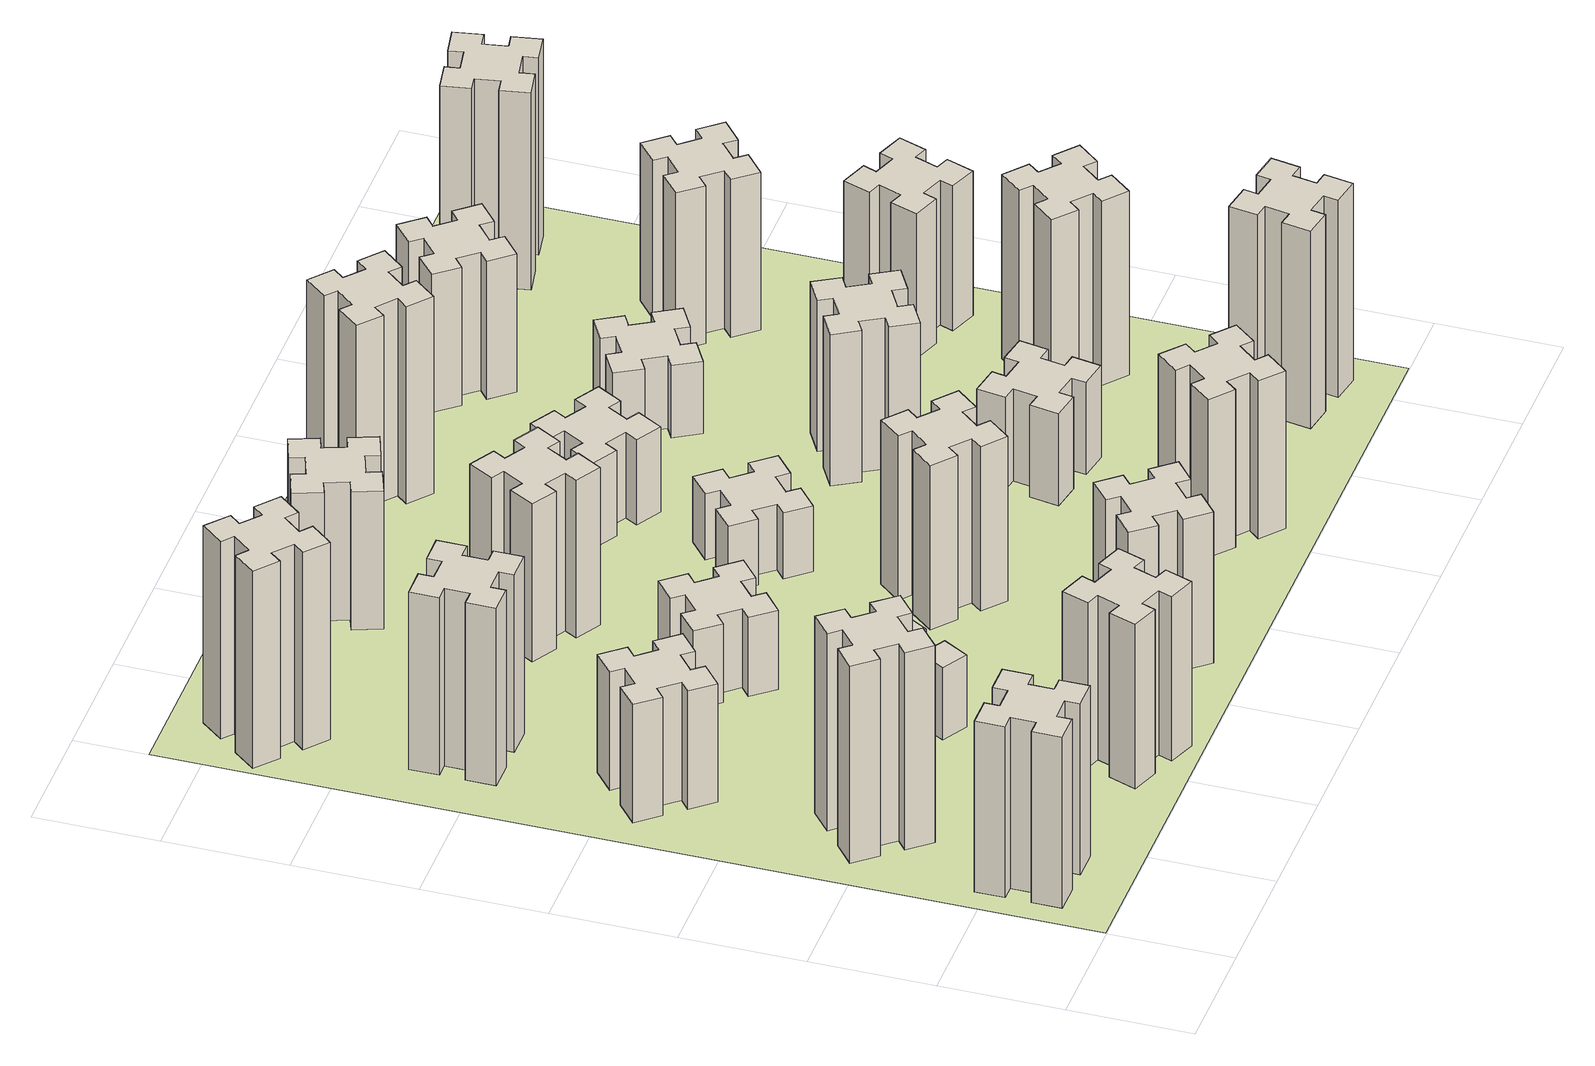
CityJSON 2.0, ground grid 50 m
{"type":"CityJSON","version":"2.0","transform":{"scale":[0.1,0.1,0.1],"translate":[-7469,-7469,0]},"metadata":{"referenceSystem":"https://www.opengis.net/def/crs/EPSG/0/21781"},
"CityObjects":{
"building1":{"type":"Building","attributes":{"class":"1000","function":"1000","usage":"1000","yearOfConstruction":2016,"roofType":"1000","measuredHeight":78,"storeysAboveGround":30,"storeysBelowGround":0},"geometry":[{"type":"Solid","lod":"1","boundaries":[[[[0,1,2,3,4,5,6,7,8,9,10,11,12,13,14,15,16,17,18,19]],[[17,16,20,21]],[[16,15,22,20]],[[15,14,23,22]],[[14,13,24,23]],[[13,12,25,24]],[[12,11,26,25]],[[11,10,27,26]],[[10,9,28,27]],[[9,8,29,28]],[[8,7,30,29]],[[7,6,31,30]],[[6,5,32,31]],[[5,4,33,32]],[[4,3,34,33]],[[3,2,35,34]],[[2,1,36,35]],[[1,0,37,36]],[[0,19,38,37]],[[19,18,39,38]],[[18,17,21,39]],[[24,25,26,27,28,29,30,31,32,33,34,35,36,37,38,39,21,20,22,23]]]]}]},
"building2":{"type":"Building","attributes":{"class":"1000","function":"1000","usage":"1000","yearOfConstruction":2016,"roofType":"1000","measuredHeight":90,"storeysAboveGround":30,"storeysBelowGround":0},"geometry":[{"type":"Solid","lod":"1","boundaries":[[[[40,41,42,43,44,45,46,47,48,49,50,51,52,53,54,55,56,57,58,59]],[[57,56,60,61]],[[56,55,62,60]],[[55,54,63,62]],[[54,53,64,63]],[[53,52,65,64]],[[52,51,66,65]],[[51,50,67,66]],[[50,49,68,67]],[[49,48,69,68]],[[48,47,70,69]],[[47,46,71,70]],[[46,45,72,71]],[[45,44,73,72]],[[44,43,74,73]],[[43,42,75,74]],[[42,41,76,75]],[[41,40,77,76]],[[40,59,78,77]],[[59,58,79,78]],[[58,57,61,79]],[[64,65,66,67,68,69,70,71,72,73,74,75,76,77,78,79,61,60,62,63]]]]}]},
"building3":{"type":"Building","attributes":{"class":"1000","function":"1000","usage":"1000","yearOfConstruction":2016,"roofType":"1000","measuredHeight":54,"storeysAboveGround":30,"storeysBelowGround":0},"geometry":[{"type":"Solid","lod":"1","boundaries":[[[[80,81,82,83,84,85,86,87,88,89,90,91,92,93,94,95,96,97,98,99]],[[97,96,100,101]],[[96,95,102,100]],[[95,94,103,102]],[[94,93,104,103]],[[93,92,105,104]],[[92,91,106,105]],[[91,90,107,106]],[[90,89,108,107]],[[89,88,109,108]],[[88,87,110,109]],[[87,86,111,110]],[[86,85,112,111]],[[85,84,113,112]],[[84,83,114,113]],[[83,82,115,114]],[[82,81,116,115]],[[81,80,117,116]],[[80,99,118,117]],[[99,98,119,118]],[[98,97,101,119]],[[104,105,106,107,108,109,110,111,112,113,114,115,116,117,118,119,101,100,102,103]]]]}]},
"building4":{"type":"Building","attributes":{"class":"1000","function":"1000","usage":"1000","yearOfConstruction":2016,"roofType":"1000","measuredHeight":81,"storeysAboveGround":30,"storeysBelowGround":0},"geometry":[{"type":"Solid","lod":"1","boundaries":[[[[120,121,122,123,124,125,126,127,128,129,130,131,132,133,134,135,136,137,138,139]],[[137,136,140,141]],[[136,135,142,140]],[[135,134,143,142]],[[134,133,144,143]],[[133,132,145,144]],[[132,131,146,145]],[[131,130,147,146]],[[130,129,148,147]],[[129,128,149,148]],[[128,127,150,149]],[[127,126,151,150]],[[126,125,152,151]],[[125,124,153,152]],[[124,123,154,153]],[[123,122,155,154]],[[122,121,156,155]],[[121,120,157,156]],[[120,139,158,157]],[[139,138,159,158]],[[138,137,141,159]],[[144,145,146,147,148,149,150,151,152,153,154,155,156,157,158,159,141,140,142,143]]]]}]},
"building5":{"type":"Building","attributes":{"class":"1000","function":"1000","usage":"1000","yearOfConstruction":2016,"roofType":"1000","measuredHeight":75,"storeysAboveGround":30,"storeysBelowGround":0},"geometry":[{"type":"Solid","lod":"1","boundaries":[[[[160,161,162,163,164,165,166,167,168,169,170,171,172,173,174,175,176,177,178,179]],[[177,176,180,181]],[[176,175,182,180]],[[175,174,183,182]],[[174,173,184,183]],[[173,172,185,184]],[[172,171,186,185]],[[171,170,187,186]],[[170,169,188,187]],[[169,168,189,188]],[[168,167,190,189]],[[167,166,191,190]],[[166,165,192,191]],[[165,164,193,192]],[[164,163,194,193]],[[163,162,195,194]],[[162,161,196,195]],[[161,160,197,196]],[[160,179,198,197]],[[179,178,199,198]],[[178,177,181,199]],[[184,185,186,187,188,189,190,191,192,193,194,195,196,197,198,199,181,180,182,183]]]]}]},
"building6":{"type":"Building","attributes":{"class":"1000","function":"1000","usage":"1000","yearOfConstruction":2016,"roofType":"1000","measuredHeight":90,"storeysAboveGround":30,"storeysBelowGround":0},"geometry":[{"type":"Solid","lod":"1","boundaries":[[[[200,201,202,203,204,205,206,207,208,209,210,211,212,213,214,215,216,217,218,219]],[[217,216,220,221]],[[216,215,222,220]],[[215,214,223,222]],[[214,213,224,223]],[[213,212,225,224]],[[212,211,226,225]],[[211,210,227,226]],[[210,209,228,227]],[[209,208,229,228]],[[208,207,230,229]],[[207,206,231,230]],[[206,205,232,231]],[[205,204,233,232]],[[204,203,234,233]],[[203,202,235,234]],[[202,201,236,235]],[[201,200,237,236]],[[200,219,238,237]],[[219,218,239,238]],[[218,217,221,239]],[[224,225,226,227,228,229,230,231,232,233,234,235,236,237,238,239,221,220,222,223]]]]}]},
"building7":{"type":"Building","attributes":{"class":"1000","function":"1000","usage":"1000","yearOfConstruction":2016,"roofType":"1000","measuredHeight":33,"storeysAboveGround":30,"storeysBelowGround":0},"geometry":[{"type":"Solid","lod":"1","boundaries":[[[[240,241,242,243,244,245,246,247,248,249,250,251,252,253,254,255,256,257,258,259]],[[257,256,260,261]],[[256,255,262,260]],[[255,254,263,262]],[[254,253,264,263]],[[253,252,265,264]],[[252,251,266,265]],[[251,250,267,266]],[[250,249,268,267]],[[249,248,269,268]],[[248,247,270,269]],[[247,246,271,270]],[[246,245,272,271]],[[245,244,273,272]],[[244,243,274,273]],[[243,242,275,274]],[[242,241,276,275]],[[241,240,277,276]],[[240,259,278,277]],[[259,258,279,278]],[[258,257,261,279]],[[264,265,266,267,268,269,270,271,272,273,274,275,276,277,278,279,261,260,262,263]]]]}]},
"building8":{"type":"Building","attributes":{"class":"1000","function":"1000","usage":"1000","yearOfConstruction":2016,"roofType":"1000","measuredHeight":36,"storeysAboveGround":30,"storeysBelowGround":0},"geometry":[{"type":"Solid","lod":"1","boundaries":[[[[280,281,282,283,284,285,286,287,288,289,290,291,292,293,294,295,296,297,298,299]],[[297,296,300,301]],[[296,295,302,300]],[[295,294,303,302]],[[294,293,304,303]],[[293,292,305,304]],[[292,291,306,305]],[[291,290,307,306]],[[290,289,308,307]],[[289,288,309,308]],[[288,287,310,309]],[[287,286,311,310]],[[286,285,312,311]],[[285,284,313,312]],[[284,283,314,313]],[[283,282,315,314]],[[282,281,316,315]],[[281,280,317,316]],[[280,299,318,317]],[[299,298,319,318]],[[298,297,301,319]],[[304,305,306,307,308,309,310,311,312,313,314,315,316,317,318,319,301,300,302,303]]]]}]},
"building9":{"type":"Building","attributes":{"class":"1000","function":"1000","usage":"1000","yearOfConstruction":2016,"roofType":"1000","measuredHeight":69,"storeysAboveGround":30,"storeysBelowGround":0},"geometry":[{"type":"Solid","lod":"1","boundaries":[[[[320,321,322,323,324,325,326,327,328,329,330,331,332,333,334,335,336,337,338,339]],[[337,336,340,341]],[[336,335,342,340]],[[335,334,343,342]],[[334,333,344,343]],[[333,332,345,344]],[[332,331,346,345]],[[331,330,347,346]],[[330,329,348,347]],[[329,328,349,348]],[[328,327,350,349]],[[327,326,351,350]],[[326,325,352,351]],[[325,324,353,352]],[[324,323,354,353]],[[323,322,355,354]],[[322,321,356,355]],[[321,320,357,356]],[[320,339,358,357]],[[339,338,359,358]],[[338,337,341,359]],[[344,345,346,347,348,349,350,351,352,353,354,355,356,357,358,359,341,340,342,343]]]]}]},
"building10":{"type":"Building","attributes":{"class":"1000","function":"1000","usage":"1000","yearOfConstruction":2016,"roofType":"1000","measuredHeight":72,"storeysAboveGround":30,"storeysBelowGround":0},"geometry":[{"type":"Solid","lod":"1","boundaries":[[[[360,361,362,363,364,365,366,367,368,369,370,371,372,373,374,375,376,377,378,379]],[[377,376,380,381]],[[376,375,382,380]],[[375,374,383,382]],[[374,373,384,383]],[[373,372,385,384]],[[372,371,386,385]],[[371,370,387,386]],[[370,369,388,387]],[[369,368,389,388]],[[368,367,390,389]],[[367,366,391,390]],[[366,365,392,391]],[[365,364,393,392]],[[364,363,394,393]],[[363,362,395,394]],[[362,361,396,395]],[[361,360,397,396]],[[360,379,398,397]],[[379,378,399,398]],[[378,377,381,399]],[[384,385,386,387,388,389,390,391,392,393,394,395,396,397,398,399,381,380,382,383]]]]}]},
"building11":{"type":"Building","attributes":{"class":"1000","function":"1000","usage":"1000","yearOfConstruction":2016,"roofType":"1000","measuredHeight":63,"storeysAboveGround":30,"storeysBelowGround":0},"geometry":[{"type":"Solid","lod":"1","boundaries":[[[[400,401,402,403,404,405,406,407,408,409,410,411,412,413,414,415,416,417,418,419]],[[417,416,420,421]],[[416,415,422,420]],[[415,414,423,422]],[[414,413,424,423]],[[413,412,425,424]],[[412,411,426,425]],[[411,410,427,426]],[[410,409,428,427]],[[409,408,429,428]],[[408,407,430,429]],[[407,406,431,430]],[[406,405,432,431]],[[405,404,433,432]],[[404,403,434,433]],[[403,402,435,434]],[[402,401,436,435]],[[401,400,437,436]],[[400,419,438,437]],[[419,418,439,438]],[[418,417,421,439]],[[424,425,426,427,428,429,430,431,432,433,434,435,436,437,438,439,421,420,422,423]]]]}]},
"building12":{"type":"Building","attributes":{"class":"1000","function":"1000","usage":"1000","yearOfConstruction":2016,"roofType":"1000","measuredHeight":75,"storeysAboveGround":30,"storeysBelowGround":0},"geometry":[{"type":"Solid","lod":"1","boundaries":[[[[440,441,442,443,444,445,446,447,448,449,450,451,452,453,454,455,456,457,458,459]],[[457,456,460,461]],[[456,455,462,460]],[[455,454,463,462]],[[454,453,464,463]],[[453,452,465,464]],[[452,451,466,465]],[[451,450,467,466]],[[450,449,468,467]],[[449,448,469,468]],[[448,447,470,469]],[[447,446,471,470]],[[446,445,472,471]],[[445,444,473,472]],[[444,443,474,473]],[[443,442,475,474]],[[442,441,476,475]],[[441,440,477,476]],[[440,459,478,477]],[[459,458,479,478]],[[458,457,461,479]],[[464,465,466,467,468,469,470,471,472,473,474,475,476,477,478,479,461,460,462,463]]]]}]},
"building13":{"type":"Building","attributes":{"class":"1000","function":"1000","usage":"1000","yearOfConstruction":2016,"roofType":"1000","measuredHeight":30,"storeysAboveGround":30,"storeysBelowGround":0},"geometry":[{"type":"Solid","lod":"1","boundaries":[[[[480,481,482,483,484,485,486,487,488,489,490,491,492,493,494,495,496,497,498,499]],[[497,496,500,501]],[[496,495,502,500]],[[495,494,503,502]],[[494,493,504,503]],[[493,492,505,504]],[[492,491,506,505]],[[491,490,507,506]],[[490,489,508,507]],[[489,488,509,508]],[[488,487,510,509]],[[487,486,511,510]],[[486,485,512,511]],[[485,484,513,512]],[[484,483,514,513]],[[483,482,515,514]],[[482,481,516,515]],[[481,480,517,516]],[[480,499,518,517]],[[499,498,519,518]],[[498,497,501,519]],[[504,505,506,507,508,509,510,511,512,513,514,515,516,517,518,519,501,500,502,503]]]]}]},
"building14":{"type":"Building","attributes":{"class":"1000","function":"1000","usage":"1000","yearOfConstruction":2016,"roofType":"1000","measuredHeight":72,"storeysAboveGround":30,"storeysBelowGround":0},"geometry":[{"type":"Solid","lod":"1","boundaries":[[[[520,521,522,523,524,525,526,527,528,529,530,531,532,533,534,535,536,537,538,539]],[[537,536,540,541]],[[536,535,542,540]],[[535,534,543,542]],[[534,533,544,543]],[[533,532,545,544]],[[532,531,546,545]],[[531,530,547,546]],[[530,529,548,547]],[[529,528,549,548]],[[528,527,550,549]],[[527,526,551,550]],[[526,525,552,551]],[[525,524,553,552]],[[524,523,554,553]],[[523,522,555,554]],[[522,521,556,555]],[[521,520,557,556]],[[520,539,558,557]],[[539,538,559,558]],[[538,537,541,559]],[[544,545,546,547,548,549,550,551,552,553,554,555,556,557,558,559,541,540,542,543]]]]}]},
"building15":{"type":"Building","attributes":{"class":"1000","function":"1000","usage":"1000","yearOfConstruction":2016,"roofType":"1000","measuredHeight":39,"storeysAboveGround":30,"storeysBelowGround":0},"geometry":[{"type":"Solid","lod":"1","boundaries":[[[[560,561,562,563,564,565,566,567,568,569,570,571,572,573,574,575,576,577,578,579]],[[577,576,580,581]],[[576,575,582,580]],[[575,574,583,582]],[[574,573,584,583]],[[573,572,585,584]],[[572,571,586,585]],[[571,570,587,586]],[[570,569,588,587]],[[569,568,589,588]],[[568,567,590,589]],[[567,566,591,590]],[[566,565,592,591]],[[565,564,593,592]],[[564,563,594,593]],[[563,562,595,594]],[[562,561,596,595]],[[561,560,597,596]],[[560,579,598,597]],[[579,578,599,598]],[[578,577,581,599]],[[584,585,586,587,588,589,590,591,592,593,594,595,596,597,598,599,581,580,582,583]]]]}]},
"building16":{"type":"Building","attributes":{"class":"1000","function":"1000","usage":"1000","yearOfConstruction":2016,"roofType":"1000","measuredHeight":90,"storeysAboveGround":30,"storeysBelowGround":0},"geometry":[{"type":"Solid","lod":"1","boundaries":[[[[600,601,602,603,604,605,606,607,608,609,610,611,612,613,614,615,616,617,618,619]],[[617,616,620,621]],[[616,615,622,620]],[[615,614,623,622]],[[614,613,624,623]],[[613,612,625,624]],[[612,611,626,625]],[[611,610,627,626]],[[610,609,628,627]],[[609,608,629,628]],[[608,607,630,629]],[[607,606,631,630]],[[606,605,632,631]],[[605,604,633,632]],[[604,603,634,633]],[[603,602,635,634]],[[602,601,636,635]],[[601,600,637,636]],[[600,619,638,637]],[[619,618,639,638]],[[618,617,621,639]],[[624,625,626,627,628,629,630,631,632,633,634,635,636,637,638,639,621,620,622,623]]]]}]},
"building17":{"type":"Building","attributes":{"class":"1000","function":"1000","usage":"1000","yearOfConstruction":2016,"roofType":"1000","measuredHeight":42,"storeysAboveGround":30,"storeysBelowGround":0},"geometry":[{"type":"Solid","lod":"1","boundaries":[[[[640,641,642,643,644,645,646,647,648,649,650,651,652,653,654,655,656,657,658,659]],[[657,656,660,661]],[[656,655,662,660]],[[655,654,663,662]],[[654,653,664,663]],[[653,652,665,664]],[[652,651,666,665]],[[651,650,667,666]],[[650,649,668,667]],[[649,648,669,668]],[[648,647,670,669]],[[647,646,671,670]],[[646,645,672,671]],[[645,644,673,672]],[[644,643,674,673]],[[643,642,675,674]],[[642,641,676,675]],[[641,640,677,676]],[[640,659,678,677]],[[659,658,679,678]],[[658,657,661,679]],[[664,665,666,667,668,669,670,671,672,673,674,675,676,677,678,679,661,660,662,663]]]]}]},
"building18":{"type":"Building","attributes":{"class":"1000","function":"1000","usage":"1000","yearOfConstruction":2016,"roofType":"1000","measuredHeight":69,"storeysAboveGround":30,"storeysBelowGround":0},"geometry":[{"type":"Solid","lod":"1","boundaries":[[[[680,681,682,683,684,685,686,687,688,689,690,691,692,693,694,695,696,697,698,699]],[[697,696,700,701]],[[696,695,702,700]],[[695,694,703,702]],[[694,693,704,703]],[[693,692,705,704]],[[692,691,706,705]],[[691,690,707,706]],[[690,689,708,707]],[[689,688,709,708]],[[688,687,710,709]],[[687,686,711,710]],[[686,685,712,711]],[[685,684,713,712]],[[684,683,714,713]],[[683,682,715,714]],[[682,681,716,715]],[[681,680,717,716]],[[680,699,718,717]],[[699,698,719,718]],[[698,697,701,719]],[[704,705,706,707,708,709,710,711,712,713,714,715,716,717,718,719,701,700,702,703]]]]}]},
"building19":{"type":"Building","attributes":{"class":"1000","function":"1000","usage":"1000","yearOfConstruction":2016,"roofType":"1000","measuredHeight":33,"storeysAboveGround":30,"storeysBelowGround":0},"geometry":[{"type":"Solid","lod":"1","boundaries":[[[[720,721,722,723,724,725,726,727,728,729,730,731,732,733,734,735,736,737,738,739]],[[737,736,740,741]],[[736,735,742,740]],[[735,734,743,742]],[[734,733,744,743]],[[733,732,745,744]],[[732,731,746,745]],[[731,730,747,746]],[[730,729,748,747]],[[729,728,749,748]],[[728,727,750,749]],[[727,726,751,750]],[[726,725,752,751]],[[725,724,753,752]],[[724,723,754,753]],[[723,722,755,754]],[[722,721,756,755]],[[721,720,757,756]],[[720,739,758,757]],[[739,738,759,758]],[[738,737,741,759]],[[744,745,746,747,748,749,750,751,752,753,754,755,756,757,758,759,741,740,742,743]]]]}]},
"building20":{"type":"Building","attributes":{"class":"1000","function":"1000","usage":"1000","yearOfConstruction":2016,"roofType":"1000","measuredHeight":90,"storeysAboveGround":30,"storeysBelowGround":0},"geometry":[{"type":"Solid","lod":"1","boundaries":[[[[760,761,762,763,764,765,766,767,768,769,770,771,772,773,774,775,776,777,778,779]],[[777,776,780,781]],[[776,775,782,780]],[[775,774,783,782]],[[774,773,784,783]],[[773,772,785,784]],[[772,771,786,785]],[[771,770,787,786]],[[770,769,788,787]],[[769,768,789,788]],[[768,767,790,789]],[[767,766,791,790]],[[766,765,792,791]],[[765,764,793,792]],[[764,763,794,793]],[[763,762,795,794]],[[762,761,796,795]],[[761,760,797,796]],[[760,779,798,797]],[[779,778,799,798]],[[778,777,781,799]],[[784,785,786,787,788,789,790,791,792,793,794,795,796,797,798,799,781,780,782,783]]]]}]},
"building21":{"type":"Building","attributes":{"class":"1000","function":"1000","usage":"1000","yearOfConstruction":2016,"roofType":"1000","measuredHeight":63,"storeysAboveGround":30,"storeysBelowGround":0},"geometry":[{"type":"Solid","lod":"1","boundaries":[[[[800,801,802,803,804,805,806,807,808,809,810,811,812,813,814,815,816,817,818,819]],[[817,816,820,821]],[[816,815,822,820]],[[815,814,823,822]],[[814,813,824,823]],[[813,812,825,824]],[[812,811,826,825]],[[811,810,827,826]],[[810,809,828,827]],[[809,808,829,828]],[[808,807,830,829]],[[807,806,831,830]],[[806,805,832,831]],[[805,804,833,832]],[[804,803,834,833]],[[803,802,835,834]],[[802,801,836,835]],[[801,800,837,836]],[[800,819,838,837]],[[819,818,839,838]],[[818,817,821,839]],[[824,825,826,827,828,829,830,831,832,833,834,835,836,837,838,839,821,820,822,823]]]]}]},
"building22":{"type":"Building","attributes":{"class":"1000","function":"1000","usage":"1000","yearOfConstruction":2016,"roofType":"1000","measuredHeight":84,"storeysAboveGround":30,"storeysBelowGround":0},"geometry":[{"type":"Solid","lod":"1","boundaries":[[[[840,841,842,843,844,845,846,847,848,849,850,851,852,853,854,855,856,857,858,859]],[[857,856,860,861]],[[856,855,862,860]],[[855,854,863,862]],[[854,853,864,863]],[[853,852,865,864]],[[852,851,866,865]],[[851,850,867,866]],[[850,849,868,867]],[[849,848,869,868]],[[848,847,870,869]],[[847,846,871,870]],[[846,845,872,871]],[[845,844,873,872]],[[844,843,874,873]],[[843,842,875,874]],[[842,841,876,875]],[[841,840,877,876]],[[840,859,878,877]],[[859,858,879,878]],[[858,857,861,879]],[[864,865,866,867,868,869,870,871,872,873,874,875,876,877,878,879,861,860,862,863]]]]}]},
"building23":{"type":"Building","attributes":{"class":"1000","function":"1000","usage":"1000","yearOfConstruction":2016,"roofType":"1000","measuredHeight":66,"storeysAboveGround":30,"storeysBelowGround":0},"geometry":[{"type":"Solid","lod":"1","boundaries":[[[[880,881,882,883,884,885,886,887,888,889,890,891,892,893,894,895,896,897,898,899]],[[897,896,900,901]],[[896,895,902,900]],[[895,894,903,902]],[[894,893,904,903]],[[893,892,905,904]],[[892,891,906,905]],[[891,890,907,906]],[[890,889,908,907]],[[889,888,909,908]],[[888,887,910,909]],[[887,886,911,910]],[[886,885,912,911]],[[885,884,913,912]],[[884,883,914,913]],[[883,882,915,914]],[[882,881,916,915]],[[881,880,917,916]],[[880,899,918,917]],[[899,898,919,918]],[[898,897,901,919]],[[904,905,906,907,908,909,910,911,912,913,914,915,916,917,918,919,901,900,902,903]]]]}]},
"building24":{"type":"Building","attributes":{"class":"1000","function":"1000","usage":"1000","yearOfConstruction":2016,"roofType":"1000","measuredHeight":72,"storeysAboveGround":30,"storeysBelowGround":0},"geometry":[{"type":"Solid","lod":"1","boundaries":[[[[920,921,922,923,924,925,926,927,928,929,930,931,932,933,934,935,936,937,938,939]],[[937,936,940,941]],[[936,935,942,940]],[[935,934,943,942]],[[934,933,944,943]],[[933,932,945,944]],[[932,931,946,945]],[[931,930,947,946]],[[930,929,948,947]],[[929,928,949,948]],[[928,927,950,949]],[[927,926,951,950]],[[926,925,952,951]],[[925,924,953,952]],[[924,923,954,953]],[[923,922,955,954]],[[922,921,956,955]],[[921,920,957,956]],[[920,939,958,957]],[[939,938,959,958]],[[938,937,941,959]],[[944,945,946,947,948,949,950,951,952,953,954,955,956,957,958,959,941,940,942,943]]]]}]},
"building25":{"type":"Building","attributes":{"class":"1000","function":"1000","usage":"1000","yearOfConstruction":2016,"roofType":"1000","measuredHeight":90,"storeysAboveGround":30,"storeysBelowGround":0},"geometry":[{"type":"Solid","lod":"1","boundaries":[[[[960,961,962,963,964,965,966,967,968,969,970,971,972,973,974,975,976,977,978,979]],[[977,976,980,981]],[[976,975,982,980]],[[975,974,983,982]],[[974,973,984,983]],[[973,972,985,984]],[[972,971,986,985]],[[971,970,987,986]],[[970,969,988,987]],[[969,968,989,988]],[[968,967,990,989]],[[967,966,991,990]],[[966,965,992,991]],[[965,964,993,992]],[[964,963,994,993]],[[963,962,995,994]],[[962,961,996,995]],[[961,960,997,996]],[[960,979,998,997]],[[979,978,999,998]],[[978,977,981,999]],[[984,985,986,987,988,989,990,991,992,993,994,995,996,997,998,999,981,980,982,983]]]]}]},
"landuse1":{"type":"LandUse","attributes":{"name":"plot1","function":"1010"},"geometry":[{"type":"MultiSurface","lod":"1","boundaries":[[[1000,1001,1002,1003]]]}]}
},
"vertices":[
[165,425,0],[165,325,0],[105,325,0],[105,205,0],[225,205,0],[225,265,0],[325,265,0],[325,205,0],[445,205,0],[445,325,0],[385,325,0],[385,425,0],[445,425,0],[445,545,0],[325,545,0],[325,485,0],[225,485,0],[225,545,0],[105,545,0],[105,425,0],[225,485,780],[225,545,780],[325,485,780],[325,545,780],[445,545,780],[445,425,780],[385,425,780],[385,325,780],[445,325,780],[445,205,780],[325,205,780],[325,265,780],[225,265,780],[225,205,780],[105,205,780],[105,325,780],[165,325,780],[165,425,780],[105,425,780],[105,545,780],
[492,1048,0],[427,1124,0],[473,1163,0],[396,1255,0],[304,1178,0],[343,1132,0],[266,1067,0],[228,1113,0],[136,1036,0],[213,944,0],[259,983,0],[323,906,0],[277,868,0],[354,776,0],[446,853,0],[408,899,0],[484,963,0],[523,917,0],[615,994,0],[538,1086,0],[484,963,900],[523,917,900],[408,899,900],[446,853,900],[354,776,900],[277,868,900],[323,906,900],[259,983,900],[213,944,900],[136,1036,900],[228,1113,900],[266,1067,900],[343,1132,900],[304,1178,900],[396,1255,900],[473,1163,900],[427,1124,900],[492,1048,900],[538,1086,900],[615,994,900],
[492,1888,0],[427,1964,0],[473,2003,0],[396,2095,0],[304,2018,0],[343,1972,0],[266,1907,0],[228,1953,0],[136,1876,0],[213,1784,0],[259,1823,0],[323,1746,0],[277,1708,0],[354,1616,0],[446,1693,0],[408,1739,0],[484,1803,0],[523,1757,0],[615,1834,0],[538,1926,0],[484,1803,540],[523,1757,540],[408,1739,540],[446,1693,540],[354,1616,540],[277,1708,540],[323,1746,540],[259,1823,540],[213,1784,540],[136,1876,540],[228,1953,540],[266,1907,540],[343,1972,540],[304,2018,540],[396,2095,540],[473,2003,540],[427,1964,540],[492,1888,540],[538,1926,540],[615,1834,540],
[485,2545,0],[485,2645,0],[545,2645,0],[545,2765,0],[425,2765,0],[425,2705,0],[325,2705,0],[325,2765,0],[205,2765,0],[205,2645,0],[265,2645,0],[265,2545,0],[205,2545,0],[205,2425,0],[325,2425,0],[325,2485,0],[425,2485,0],[425,2425,0],[545,2425,0],[545,2545,0],[425,2485,810],[425,2425,810],[325,2485,810],[325,2425,810],[205,2425,810],[205,2545,810],[265,2545,810],[265,2645,810],[205,2645,810],[205,2765,810],[325,2765,810],[325,2705,810],[425,2705,810],[425,2765,810],[545,2765,810],[545,2645,810],[485,2645,810],[485,2545,810],[545,2545,810],[545,2425,810],
[1029,360,0],[995,266,0],[939,287,0],[897,174,0],[1010,133,0],[1031,189,0],[1125,155,0],[1104,99,0],[1217,57,0],[1258,170,0],[1202,191,0],[1236,285,0],[1292,264,0],[1333,377,0],[1220,418,0],[1200,362,0],[1106,396,0],[1127,452,0],[1014,493,0],[973,380,0],[1106,396,750],[1127,452,750],[1200,362,750],[1220,418,750],[1333,377,750],[1292,264,750],[1236,285,750],[1202,191,750],[1258,170,750],[1217,57,750],[1104,99,750],[1125,155,750],[1031,189,750],[1010,133,750],[897,174,750],[939,287,750],[995,266,750],[1029,360,750],[973,380,750],[1014,493,750],
[384,3387,0],[308,3452,0],[346,3498,0],[254,3575,0],[177,3483,0],[223,3444,0],[159,3368,0],[113,3406,0],[36,3314,0],[128,3237,0],[166,3283,0],[243,3219,0],[204,3173,0],[296,3096,0],[373,3188,0],[327,3226,0],[392,3303,0],[438,3264,0],[515,3356,0],[423,3433,0],[392,3303,900],[438,3264,900],[327,3226,900],[373,3188,900],[296,3096,900],[204,3173,900],[243,3219,900],[166,3283,900],[128,3237,900],[36,3314,900],[113,3406,900],[159,3368,900],[223,3444,900],[177,3483,900],[254,3575,900],[346,3498,900],[308,3452,900],[384,3387,900],[423,3433,900],[515,3356,900],
[1086,1017,0],[1136,1104,0],[1188,1074,0],[1248,1178,0],[1144,1238,0],[1114,1186,0],[1027,1236,0],[1057,1288,0],[953,1348,0],[893,1244,0],[945,1214,0],[895,1127,0],[843,1157,0],[783,1053,0],[887,993,0],[917,1045,0],[1004,995,0],[974,943,0],[1078,883,0],[1138,987,0],[1004,995,330],[974,943,330],[917,1045,330],[887,993,330],[783,1053,330],[843,1157,330],[895,1127,330],[945,1214,330],[893,1244,330],[953,1348,330],[1057,1288,330],[1027,1236,330],[1114,1186,330],[1144,1238,330],[1248,1178,330],[1188,1074,330],[1136,1104,330],[1086,1017,330],[1138,987,330],[1078,883,330],
[1083,1972,0],[1006,1907,0],[968,1953,0],[876,1876,0],[953,1784,0],[999,1823,0],[1063,1746,0],[1017,1708,0],[1094,1616,0],[1186,1693,0],[1148,1739,0],[1224,1803,0],[1263,1757,0],[1355,1834,0],[1278,1926,0],[1232,1888,0],[1167,1964,0],[1213,2003,0],[1136,2095,0],[1044,2018,0],[1167,1964,360],[1213,2003,360],[1232,1888,360],[1278,1926,360],[1355,1834,360],[1263,1757,360],[1224,1803,360],[1148,1739,360],[1186,1693,360],[1094,1616,360],[1017,1708,360],[1063,1746,360],[999,1823,360],[953,1784,360],[876,1876,360],[968,1953,360],[1006,1907,360],[1083,1972,360],[1044,2018,360],[1136,2095,360],
[1639,343,0],[1703,266,0],[1657,228,0],[1734,136,0],[1826,213,0],[1788,259,0],[1864,323,0],[1903,277,0],[1995,354,0],[1918,446,0],[1872,408,0],[1807,484,0],[1853,523,0],[1776,615,0],[1684,538,0],[1723,492,0],[1646,427,0],[1608,473,0],[1516,396,0],[1593,304,0],[1646,427,690],[1608,473,690],[1723,492,690],[1684,538,690],[1776,615,690],[1853,523,690],[1807,484,690],[1872,408,690],[1918,446,690],[1995,354,690],[1903,277,690],[1864,323,690],[1788,259,690],[1826,213,690],[1734,136,690],[1657,228,690],[1703,266,690],[1639,343,690],[1593,304,690],[1516,396,690],
[1314,2666,0],[1227,2716,0],[1257,2768,0],[1153,2828,0],[1093,2724,0],[1145,2694,0],[1095,2607,0],[1043,2637,0],[983,2533,0],[1087,2473,0],[1117,2525,0],[1204,2475,0],[1174,2423,0],[1278,2363,0],[1338,2467,0],[1286,2497,0],[1336,2584,0],[1388,2554,0],[1448,2658,0],[1344,2718,0],[1336,2584,720],[1388,2554,720],[1286,2497,720],[1338,2467,720],[1278,2363,720],[1174,2423,720],[1204,2475,720],[1117,2525,720],[1087,2473,720],[983,2533,720],[1043,2637,720],[1095,2607,720],[1145,2694,720],[1093,2724,720],[1153,2828,720],[1257,2768,720],[1227,2716,720],[1314,2666,720],[1344,2718,720],[1448,2658,720],
[1125,3456,0],[1031,3422,0],[1010,3478,0],[897,3437,0],[939,3324,0],[995,3345,0],[1029,3251,0],[973,3230,0],[1014,3117,0],[1127,3159,0],[1106,3215,0],[1200,3249,0],[1220,3193,0],[1333,3234,0],[1292,3347,0],[1236,3326,0],[1202,3420,0],[1258,3440,0],[1217,3553,0],[1104,3512,0],[1202,3420,630],[1258,3440,630],[1236,3326,630],[1292,3347,630],[1333,3234,630],[1220,3193,630],[1200,3249,630],[1106,3215,630],[1127,3159,630],[1014,3117,630],[973,3230,630],[1029,3251,630],[995,3345,630],[939,3324,630],[897,3437,630],[1010,3478,630],[1031,3422,630],[1125,3456,630],[1104,3512,630],[1217,3553,630],
[1803,1324,0],[1739,1248,0],[1693,1286,0],[1616,1194,0],[1708,1117,0],[1746,1163,0],[1823,1099,0],[1784,1053,0],[1876,976,0],[1953,1068,0],[1907,1106,0],[1972,1183,0],[2018,1144,0],[2095,1236,0],[2003,1313,0],[1964,1267,0],[1888,1332,0],[1926,1378,0],[1834,1455,0],[1757,1363,0],[1888,1332,750],[1926,1378,750],[1964,1267,750],[2003,1313,750],[2095,1236,750],[2018,1144,750],[1972,1183,750],[1907,1106,750],[1953,1068,750],[1876,976,750],[1784,1053,750],[1823,1099,750],[1746,1163,750],[1708,1117,750],[1616,1194,750],[1693,1286,750],[1739,1248,750],[1803,1324,750],[1757,1363,750],[1834,1455,750],
[1972,1988,0],[1907,2064,0],[1953,2103,0],[1876,2195,0],[1784,2118,0],[1823,2072,0],[1746,2007,0],[1708,2053,0],[1616,1976,0],[1693,1884,0],[1739,1923,0],[1803,1846,0],[1757,1808,0],[1834,1716,0],[1926,1793,0],[1888,1839,0],[1964,1903,0],[2003,1857,0],[2095,1934,0],[2018,2026,0],[1964,1903,300],[2003,1857,300],[1888,1839,300],[1926,1793,300],[1834,1716,300],[1757,1808,300],[1803,1846,300],[1739,1923,300],[1693,1884,300],[1616,1976,300],[1708,2053,300],[1746,2007,300],[1823,2072,300],[1784,2118,300],[1876,2195,300],[1953,2103,300],[1907,2064,300],[1972,1988,300],[2018,2026,300],[2095,1934,300],
[2486,323,0],[2563,259,0],[2524,213,0],[2616,136,0],[2693,228,0],[2647,266,0],[2712,343,0],[2758,304,0],[2835,396,0],[2743,473,0],[2704,427,0],[2628,492,0],[2666,538,0],[2574,615,0],[2497,523,0],[2543,484,0],[2479,408,0],[2433,446,0],[2356,354,0],[2448,277,0],[2479,408,720],[2433,446,720],[2543,484,720],[2497,523,720],[2574,615,720],[2666,538,720],[2628,492,720],[2704,427,720],[2743,473,720],[2835,396,720],[2758,304,720],[2712,343,720],[2647,266,720],[2693,228,720],[2616,136,720],[2524,213,720],[2563,259,720],[2486,323,720],[2448,277,720],[2356,354,720],
[2026,2497,0],[2076,2584,0],[2128,2554,0],[2188,2658,0],[2084,2718,0],[2054,2666,0],[1967,2716,0],[1997,2768,0],[1893,2828,0],[1833,2724,0],[1885,2694,0],[1835,2607,0],[1783,2637,0],[1723,2533,0],[1827,2473,0],[1857,2525,0],[1944,2475,0],[1914,2423,0],[2018,2363,0],[2078,2467,0],[1944,2475,390],[1914,2423,390],[1857,2525,390],[1827,2473,390],[1723,2533,390],[1783,2637,390],[1835,2607,390],[1885,2694,390],[1833,2724,390],[1893,2828,390],[1997,2768,390],[1967,2716,390],[2054,2666,390],[2084,2718,390],[2188,2658,390],[2128,2554,390],[2076,2584,390],[2026,2497,390],[2078,2467,390],[2018,2363,390],
[1746,3383,0],[1823,3319,0],[1784,3273,0],[1876,3196,0],[1953,3288,0],[1907,3326,0],[1972,3403,0],[2018,3364,0],[2095,3456,0],[2003,3533,0],[1964,3487,0],[1888,3552,0],[1926,3598,0],[1834,3675,0],[1757,3583,0],[1803,3544,0],[1739,3468,0],[1693,3506,0],[1616,3414,0],[1708,3337,0],[1739,3468,900],[1693,3506,900],[1803,3544,900],[1757,3583,900],[1834,3675,900],[1926,3598,900],[1888,3552,900],[1964,3487,900],[2003,3533,900],[2095,3456,900],[2018,3364,900],[1972,3403,900],[1907,3326,900],[1953,3288,900],[1876,3196,900],[1784,3273,900],[1823,3319,900],[1746,3383,900],[1708,3337,900],[1616,3414,900],
[2795,1047,0],[2812,1145,0],[2871,1135,0],[2892,1253,0],[2774,1274,0],[2764,1215,0],[2665,1232,0],[2676,1291,0],[2557,1312,0],[2537,1194,0],[2596,1184,0],[2578,1085,0],[2519,1096,0],[2498,977,0],[2617,957,0],[2627,1016,0],[2725,998,0],[2715,939,0],[2833,918,0],[2854,1037,0],[2725,998,420],[2715,939,420],[2627,1016,420],[2617,957,420],[2498,977,420],[2519,1096,420],[2578,1085,420],[2596,1184,420],[2537,1194,420],[2557,1312,420],[2676,1291,420],[2665,1232,420],[2764,1215,420],[2774,1274,420],[2892,1253,420],[2871,1135,420],[2812,1145,420],[2795,1047,420],[2854,1037,420],[2833,918,420],
[2716,1767,0],[2666,1854,0],[2718,1884,0],[2658,1988,0],[2554,1928,0],[2584,1876,0],[2497,1826,0],[2467,1878,0],[2363,1818,0],[2423,1714,0],[2475,1744,0],[2525,1657,0],[2473,1627,0],[2533,1523,0],[2637,1583,0],[2607,1635,0],[2694,1685,0],[2724,1633,0],[2828,1693,0],[2768,1797,0],[2694,1685,690],[2724,1633,690],[2607,1635,690],[2637,1583,690],[2533,1523,690],[2473,1627,690],[2525,1657,690],[2475,1744,690],[2423,1714,690],[2363,1818,690],[2467,1878,690],[2497,1826,690],[2584,1876,690],[2554,1928,690],[2658,1988,690],[2718,1884,690],[2666,1854,690],[2716,1767,690],[2768,1797,690],[2828,1693,690],
[2475,2584,0],[2525,2497,0],[2473,2467,0],[2533,2363,0],[2637,2423,0],[2607,2475,0],[2694,2525,0],[2724,2473,0],[2828,2533,0],[2768,2637,0],[2716,2607,0],[2666,2694,0],[2718,2724,0],[2658,2828,0],[2554,2768,0],[2584,2716,0],[2497,2666,0],[2467,2718,0],[2363,2658,0],[2423,2554,0],[2497,2666,330],[2467,2718,330],[2584,2716,330],[2554,2768,330],[2658,2828,330],[2718,2724,330],[2666,2694,330],[2716,2607,330],[2768,2637,330],[2828,2533,330],[2724,2473,330],[2694,2525,330],[2607,2475,330],[2637,2423,330],[2533,2363,330],[2473,2467,330],[2525,2497,330],[2475,2584,330],[2423,2554,330],[2363,2658,330],
[3504,475,0],[3405,492,0],[3416,551,0],[3297,572,0],[3277,454,0],[3336,444,0],[3318,345,0],[3259,356,0],[3238,237,0],[3357,217,0],[3367,276,0],[3465,258,0],[3455,199,0],[3573,178,0],[3594,297,0],[3535,307,0],[3552,405,0],[3611,395,0],[3632,513,0],[3514,534,0],[3552,405,900],[3611,395,900],[3535,307,900],[3594,297,900],[3573,178,900],[3455,199,900],[3465,258,900],[3367,276,900],[3357,217,900],[3238,237,900],[3259,356,900],[3318,345,900],[3336,444,900],[3277,454,900],[3297,572,900],[3416,551,900],[3405,492,900],[3504,475,900],[3514,534,900],[3632,513,900],
[2712,3368,0],[2647,3444,0],[2693,3483,0],[2616,3575,0],[2524,3498,0],[2563,3452,0],[2486,3387,0],[2448,3433,0],[2356,3356,0],[2433,3264,0],[2479,3303,0],[2543,3226,0],[2497,3188,0],[2574,3096,0],[2666,3173,0],[2628,3219,0],[2704,3283,0],[2743,3237,0],[2835,3314,0],[2758,3406,0],[2704,3283,630],[2743,3237,630],[2628,3219,630],[2666,3173,630],[2574,3096,630],[2497,3188,630],[2543,3226,630],[2479,3303,630],[2433,3264,630],[2356,3356,630],[2448,3433,630],[2486,3387,630],[2563,3452,630],[2524,3498,630],[2616,3575,630],[2693,3483,630],[2647,3444,630],[2712,3368,630],[2758,3406,630],[2835,3314,630],
[3387,1106,0],[3452,1183,0],[3498,1144,0],[3575,1236,0],[3483,1313,0],[3444,1267,0],[3368,1332,0],[3406,1378,0],[3314,1455,0],[3237,1363,0],[3283,1324,0],[3219,1248,0],[3173,1286,0],[3096,1194,0],[3188,1117,0],[3226,1163,0],[3303,1099,0],[3264,1053,0],[3356,976,0],[3433,1068,0],[3303,1099,840],[3264,1053,840],[3226,1163,840],[3188,1117,840],[3096,1194,840],[3173,1286,840],[3219,1248,840],[3283,1324,840],[3237,1363,840],[3314,1455,840],[3406,1378,840],[3368,1332,840],[3444,1267,840],[3483,1313,840],[3575,1236,840],[3498,1144,840],[3452,1183,840],[3387,1106,840],[3433,1068,840],[3356,976,840],
[3520,1942,0],[3426,1976,0],[3447,2032,0],[3334,2073,0],[3293,1960,0],[3349,1940,0],[3315,1846,0],[3259,1867,0],[3217,1754,0],[3330,1713,0],[3351,1769,0],[3445,1735,0],[3424,1679,0],[3537,1637,0],[3578,1750,0],[3522,1771,0],[3556,1865,0],[3612,1844,0],[3653,1957,0],[3540,1998,0],[3556,1865,660],[3612,1844,660],[3522,1771,660],[3578,1750,660],[3537,1637,660],[3424,1679,660],[3445,1735,660],[3351,1769,660],[3330,1713,660],[3217,1754,660],[3259,1867,660],[3315,1846,660],[3349,1940,660],[3293,1960,660],[3334,2073,660],[3447,2032,660],[3426,1976,660],[3520,1942,660],[3540,1998,660],[3653,1957,660],
[3119,2563,0],[3183,2486,0],[3137,2448,0],[3214,2356,0],[3306,2433,0],[3268,2479,0],[3344,2543,0],[3383,2497,0],[3475,2574,0],[3398,2666,0],[3352,2628,0],[3287,2704,0],[3333,2743,0],[3256,2835,0],[3164,2758,0],[3203,2712,0],[3126,2647,0],[3088,2693,0],[2996,2616,0],[3073,2524,0],[3126,2647,720],[3088,2693,720],[3203,2712,720],[3164,2758,720],[3256,2835,720],[3333,2743,720],[3287,2704,720],[3352,2628,720],[3398,2666,720],[3475,2574,720],[3383,2497,720],[3344,2543,720],[3268,2479,720],[3306,2433,720],[3214,2356,720],[3137,2448,720],[3183,2486,720],[3119,2563,720],[3073,2524,720],[2996,2616,720],
[3218,3465,0],[3236,3367,0],[3177,3357,0],[3197,3238,0],[3316,3259,0],[3305,3318,0],[3404,3336,0],[3414,3277,0],[3532,3297,0],[3511,3416,0],[3452,3405,0],[3435,3504,0],[3494,3514,0],[3473,3632,0],[3355,3611,0],[3365,3552,0],[3267,3535,0],[3257,3594,0],[3138,3573,0],[3159,3455,0],[3267,3535,900],[3257,3594,900],[3365,3552,900],[3355,3611,900],[3473,3632,900],[3494,3514,900],[3435,3504,900],[3452,3405,900],[3511,3416,900],[3532,3297,900],[3414,3277,900],[3404,3336,900],[3305,3318,900],[3316,3259,900],[3197,3238,900],[3177,3357,900],[3236,3367,900],[3218,3465,900],[3159,3455,900],[3138,3573,900],
[5,3705,0],[3705,3705,0],[3705,5,0],[5,5,0]
]}
